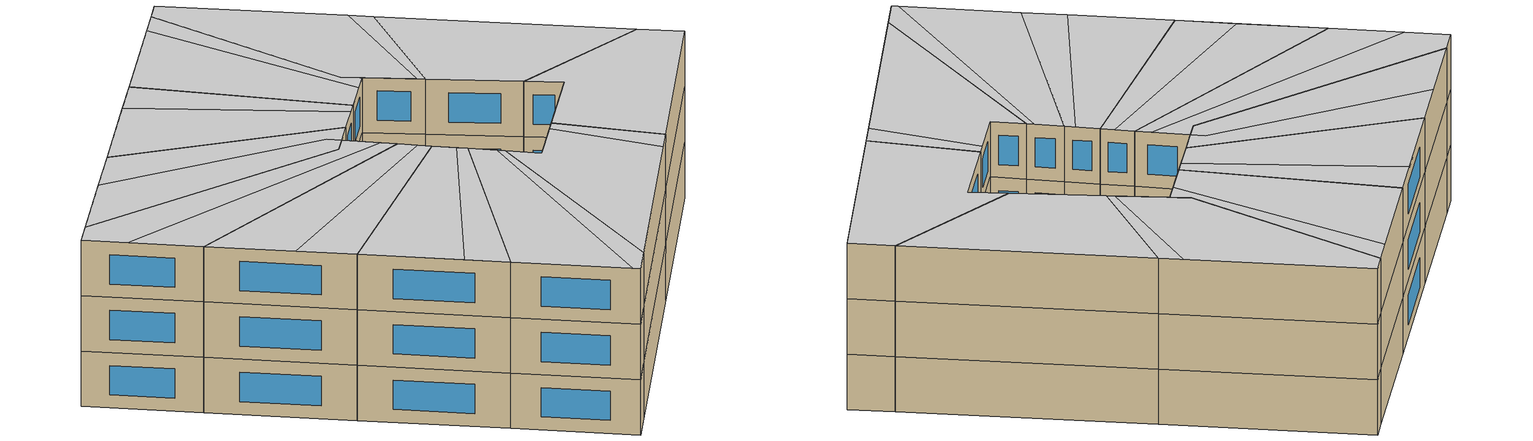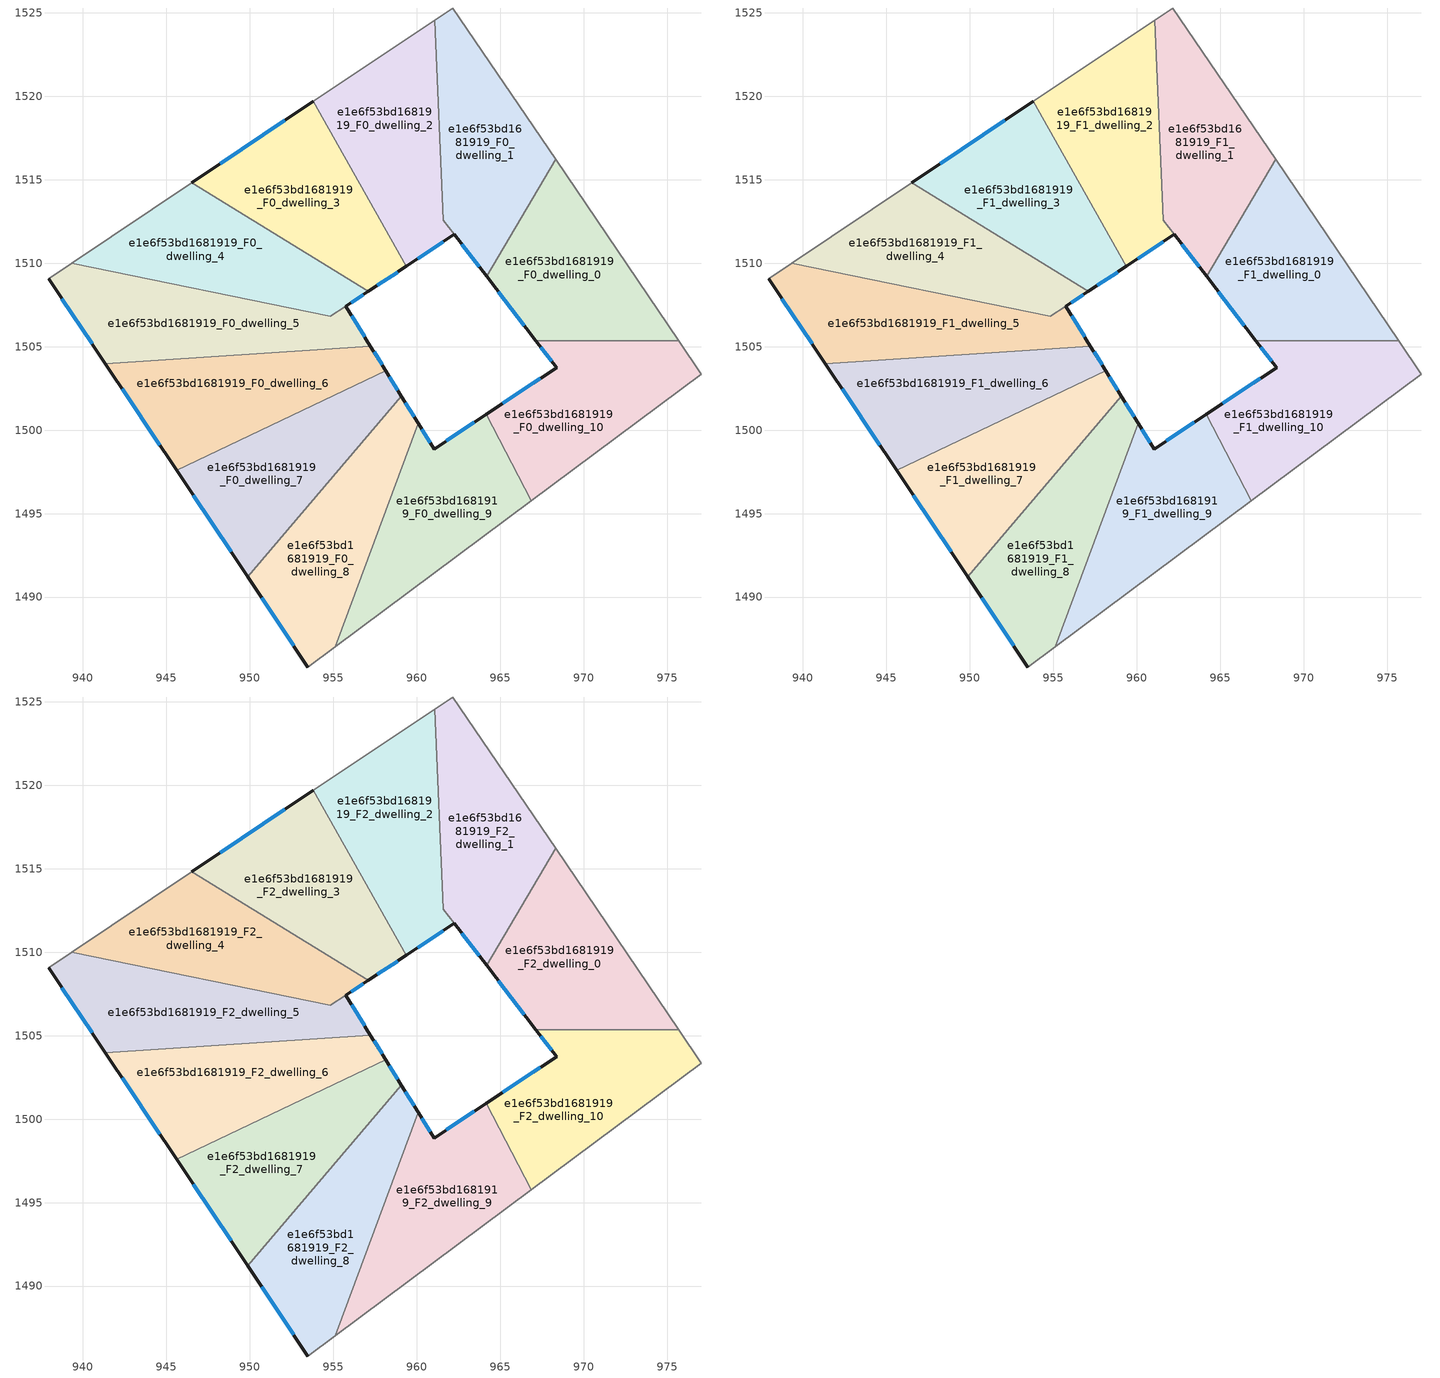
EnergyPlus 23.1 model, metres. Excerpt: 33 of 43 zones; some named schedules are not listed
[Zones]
e1e6f53bd1681919_F0_dwelling_0
 floor ground (EU_floor_Construction): 968.32,1516.23 975.7,1505.36 967.15,1505.36 964.19,1509.21 z0
 wall outside (EU_wall_Construction): 964.19,1509.21 967.15,1505.36 z0:3
 wall to e1e6f53bd1681919_F0_dwelling_1 (EU_wall_Construction): 968.32,1516.23 964.19,1509.21 z0:3
 wall adiabatic (EU_wall_Construction): 975.7,1505.36 968.32,1516.23 z0:3
 wall to e1e6f53bd1681919_F0_dwelling_10 (EU_wall_Construction): 967.15,1505.36 975.7,1505.36 z0:3
 window (EU_Window_Construction): 964.88,1508.31 966.45,1506.26 z0.7:2.3
e1e6f53bd1681919_F0_dwelling_1
 floor ground (EU_floor_Construction): 962.17,1525.29 968.32,1516.23 964.19,1509.21 961.6,1512.58 961.08,1524.56 z0
 wall outside (EU_wall_Construction): 962.26,1511.73 964.19,1509.21 z0:3
 wall to e1e6f53bd1681919_F0_dwelling_2 (EU_wall_Construction): 961.08,1524.56 961.6,1512.58 962.26,1511.73 z0:3
 wall adiabatic (EU_wall_Construction): 968.32,1516.23 962.17,1525.29 961.08,1524.57 z0:3
 window (EU_Window_Construction): 962.71,1511.14 963.73,1509.8 z0.7:2.3
e1e6f53bd1681919_F0_dwelling_10
 floor ground (EU_floor_Construction): 975.7,1505.36 977.06,1503.36 966.85,1495.76 964.18,1500.96 968.38,1503.75 967.15,1505.36 z0
 wall outside (EU_wall_Construction): 967.15,1505.36 968.38,1503.75 964.18,1500.96 z0:3
 wall adiabatic (EU_wall_Construction): 966.85,1495.76 977.06,1503.36 975.7,1505.36 z0:3
 wall to e1e6f53bd1681919_F0_dwelling_9 (EU_wall_Construction): 964.18,1500.96 966.85,1495.76 z0:3
 window (EU_Window_Construction): 967.39,1503.1 965.17,1501.61 / 967.44,1504.98 968.09,1504.13 z0.7:2.3
e1e6f53bd1681919_F0_dwelling_2
 floor ground (EU_floor_Construction): 961.08,1524.56 961.6,1512.58 962.26,1511.72 959.39,1509.83 953.81,1519.7 z0
 wall outside (EU_wall_Construction): 959.39,1509.83 962.26,1511.72 z0:3
 wall adiabatic (EU_wall_Construction): 961.08,1524.56 953.81,1519.7 z0:3
 wall to e1e6f53bd1681919_F0_dwelling_3 (EU_wall_Construction): 953.81,1519.7 959.39,1509.83 z0:3
 window (EU_Window_Construction): 960.06,1510.27 961.58,1511.28 z0.7:2.3
e1e6f53bd1681919_F0_dwelling_3
 floor ground (EU_floor_Construction): 953.81,1519.7 959.39,1509.83 957.11,1508.32 946.53,1514.83 z0
 wall outside (EU_wall_Construction): 957.11,1508.32 959.39,1509.83 / 953.81,1519.7 946.53,1514.83 z0:3
 wall to e1e6f53bd1681919_F0_dwelling_4 (EU_wall_Construction): 946.53,1514.83 957.11,1508.32 z0:3
 window (EU_Window_Construction): 957.64,1508.67 958.85,1509.47 / 952.1,1518.55 948.24,1515.97 z0.7:2.3
e1e6f53bd1681919_F0_dwelling_4
 floor ground (EU_floor_Construction): 957.11,1508.32 954.83,1506.82 939.32,1510.01 946.53,1514.83 z0
 wall outside (EU_wall_Construction): 955.76,1507.43 957.11,1508.32 z0:3
 wall adiabatic (EU_wall_Construction): 946.53,1514.83 939.32,1510.01 z0:3
 wall to e1e6f53bd1681919_F0_dwelling_5 (EU_wall_Construction): 939.32,1510.01 954.83,1506.82 955.76,1507.43 z0:3
 window (EU_Window_Construction): 956.07,1507.64 956.79,1508.11 z0.7:2.3
e1e6f53bd1681919_F0_dwelling_5
 floor ground (EU_floor_Construction): 955.76,1507.43 957.23,1505.04 941.36,1503.98 937.95,1509.08 939.32,1510.01 954.83,1506.82 z0
 wall outside (EU_wall_Construction): 937.95,1509.08 941.36,1503.98 / 957.23,1505.04 955.76,1507.43 z0:3
 wall to e1e6f53bd1681919_F0_dwelling_6 (EU_wall_Construction): 941.36,1503.98 957.23,1505.04 z0:3
 wall adiabatic (EU_wall_Construction): 939.32,1510.01 937.95,1509.08 z0:3
 window (EU_Window_Construction): 938.75,1507.89 940.56,1505.18 / 956.89,1505.6 956.1,1506.87 z0.7:2.3
e1e6f53bd1681919_F0_dwelling_6
 floor ground (EU_floor_Construction): 957.23,1505.04 958.15,1503.56 945.61,1497.6 941.36,1503.98 z0
 wall outside (EU_wall_Construction): 958.15,1503.56 957.23,1505.04 / 941.36,1503.98 945.61,1497.6 z0:3
 wall to e1e6f53bd1681919_F0_dwelling_7 (EU_wall_Construction): 945.61,1497.6 958.15,1503.56 z0:3
 window (EU_Window_Construction): 957.93,1503.91 957.45,1504.7 / 942.36,1502.48 944.61,1499.1 z0.7:2.3
e1e6f53bd1681919_F0_dwelling_7
 floor ground (EU_floor_Construction): 958.15,1503.56 959.09,1502.04 949.88,1491.22 945.61,1497.6 z0
 wall outside (EU_wall_Construction): 959.09,1502.04 958.15,1503.56 / 945.61,1497.6 949.88,1491.22 z0:3
 wall to e1e6f53bd1681919_F0_dwelling_8 (EU_wall_Construction): 949.88,1491.22 959.09,1502.04 z0:3
 window (EU_Window_Construction): 958.87,1502.39 958.37,1503.2 / 946.61,1496.1 948.88,1492.72 z0.7:2.3
e1e6f53bd1681919_F0_dwelling_8
 floor ground (EU_floor_Construction): 959.09,1502.04 960.08,1500.42 955.11,1487.02 953.48,1485.81 949.88,1491.22 z0
 wall outside (EU_wall_Construction): 960.08,1500.42 959.09,1502.04 / 949.88,1491.22 953.48,1485.81 z0:3
 wall to e1e6f53bd1681919_F0_dwelling_9 (EU_wall_Construction): 955.11,1487.02 960.08,1500.42 z0:3
 wall adiabatic (EU_wall_Construction): 953.48,1485.81 955.11,1487.02 z0:3
 window (EU_Window_Construction): 959.85,1500.8 959.32,1501.66 / 950.72,1489.95 952.64,1487.08 z0.7:2.3
e1e6f53bd1681919_F0_dwelling_9
 floor ground (EU_floor_Construction): 964.18,1500.96 966.85,1495.76 955.11,1487.02 960.08,1500.42 961.04,1498.87 z0
 wall outside (EU_wall_Construction): 964.18,1500.96 961.04,1498.87 960.08,1500.42 z0:3
 wall adiabatic (EU_wall_Construction): 955.11,1487.02 966.85,1495.76 z0:3
 window (EU_Window_Construction): 960.82,1499.23 960.31,1500.06 / 963.44,1500.47 961.78,1499.36 z0.7:2.3
e1e6f53bd1681919_F1_dwelling_0
 floor to e1e6f53bd1681919_F0_dwelling_0 (EU_floor_Construction): 968.32,1516.23 975.7,1505.36 967.15,1505.36 964.19,1509.21 z3
 wall outside (EU_wall_Construction): 964.19,1509.21 967.15,1505.36 z3:6
 wall to e1e6f53bd1681919_F1_dwelling_1 (EU_wall_Construction): 968.32,1516.23 964.19,1509.21 z3:6
 wall adiabatic (EU_wall_Construction): 975.7,1505.36 968.32,1516.23 z3:6
 wall to e1e6f53bd1681919_F1_dwelling_10 (EU_wall_Construction): 967.15,1505.36 975.7,1505.36 z3:6
 window (EU_Window_Construction): 964.88,1508.31 966.45,1506.26 z3.7:5.3
e1e6f53bd1681919_F1_dwelling_1
 floor to e1e6f53bd1681919_F0_dwelling_1 (EU_floor_Construction): 962.17,1525.29 968.32,1516.23 964.19,1509.21 961.6,1512.58 961.08,1524.57 z3
 wall outside (EU_wall_Construction): 962.26,1511.73 964.19,1509.21 z3:6
 wall to e1e6f53bd1681919_F1_dwelling_2 (EU_wall_Construction): 961.08,1524.56 961.6,1512.58 962.26,1511.73 z3:6
 wall adiabatic (EU_wall_Construction): 968.32,1516.23 962.17,1525.29 961.08,1524.57 z3:6
 window (EU_Window_Construction): 962.71,1511.14 963.73,1509.8 z3.7:5.3
e1e6f53bd1681919_F1_dwelling_10
 floor to e1e6f53bd1681919_F0_dwelling_10 (EU_floor_Construction): 975.7,1505.36 977.06,1503.36 966.85,1495.76 964.18,1500.96 968.38,1503.75 967.15,1505.36 z3
 wall outside (EU_wall_Construction): 967.15,1505.36 968.38,1503.75 964.18,1500.96 z3:6
 wall adiabatic (EU_wall_Construction): 966.85,1495.76 977.06,1503.36 975.7,1505.36 z3:6
 wall to e1e6f53bd1681919_F1_dwelling_9 (EU_wall_Construction): 964.18,1500.96 966.85,1495.76 z3:6
 window (EU_Window_Construction): 967.39,1503.1 965.17,1501.61 / 967.44,1504.98 968.09,1504.13 z3.7:5.3
e1e6f53bd1681919_F1_dwelling_2
 floor to e1e6f53bd1681919_F0_dwelling_2 (EU_floor_Construction): 961.08,1524.56 961.6,1512.58 962.26,1511.72 959.39,1509.83 953.81,1519.7 z3
 wall outside (EU_wall_Construction): 959.39,1509.83 962.26,1511.72 z3:6
 wall adiabatic (EU_wall_Construction): 961.08,1524.56 953.81,1519.7 z3:6
 wall to e1e6f53bd1681919_F1_dwelling_3 (EU_wall_Construction): 953.81,1519.7 959.39,1509.83 z3:6
 window (EU_Window_Construction): 960.06,1510.27 961.58,1511.28 z3.7:5.3
e1e6f53bd1681919_F1_dwelling_3
 floor to e1e6f53bd1681919_F0_dwelling_3 (EU_floor_Construction): 953.81,1519.7 959.39,1509.83 957.11,1508.32 946.53,1514.83 z3
 wall outside (EU_wall_Construction): 957.11,1508.32 959.39,1509.83 / 953.81,1519.7 946.53,1514.83 z3:6
 wall to e1e6f53bd1681919_F1_dwelling_4 (EU_wall_Construction): 946.53,1514.83 957.11,1508.32 z3:6
 window (EU_Window_Construction): 957.64,1508.67 958.85,1509.47 / 952.1,1518.55 948.24,1515.97 z3.7:5.3
e1e6f53bd1681919_F1_dwelling_4
 floor to e1e6f53bd1681919_F0_dwelling_4 (EU_floor_Construction): 957.11,1508.32 954.83,1506.82 939.32,1510.01 946.53,1514.83 z3
 wall outside (EU_wall_Construction): 955.76,1507.43 957.11,1508.32 z3:6
 wall adiabatic (EU_wall_Construction): 946.53,1514.83 939.32,1510.01 z3:6
 wall to e1e6f53bd1681919_F1_dwelling_5 (EU_wall_Construction): 939.32,1510.01 954.83,1506.82 955.76,1507.43 z3:6
 window (EU_Window_Construction): 956.07,1507.64 956.79,1508.11 z3.7:5.3
e1e6f53bd1681919_F1_dwelling_5
 floor to e1e6f53bd1681919_F0_dwelling_5 (EU_floor_Construction): 955.76,1507.43 957.23,1505.04 941.36,1503.98 937.95,1509.08 939.32,1510.01 954.83,1506.82 z3
 wall outside (EU_wall_Construction): 937.95,1509.08 941.36,1503.98 / 957.23,1505.04 955.76,1507.43 z3:6
 wall to e1e6f53bd1681919_F1_dwelling_6 (EU_wall_Construction): 941.36,1503.98 957.23,1505.04 z3:6
 wall adiabatic (EU_wall_Construction): 939.32,1510.01 937.95,1509.08 z3:6
 window (EU_Window_Construction): 938.75,1507.89 940.56,1505.18 / 956.89,1505.6 956.1,1506.87 z3.7:5.3
e1e6f53bd1681919_F1_dwelling_6
 floor to e1e6f53bd1681919_F0_dwelling_6 (EU_floor_Construction): 957.23,1505.04 958.15,1503.56 945.61,1497.6 941.36,1503.98 z3
 wall outside (EU_wall_Construction): 958.15,1503.56 957.23,1505.04 / 941.36,1503.98 945.61,1497.6 z3:6
 wall to e1e6f53bd1681919_F1_dwelling_7 (EU_wall_Construction): 945.61,1497.6 958.15,1503.56 z3:6
 window (EU_Window_Construction): 957.93,1503.91 957.45,1504.7 / 942.36,1502.48 944.61,1499.1 z3.7:5.3
e1e6f53bd1681919_F1_dwelling_7
 floor to e1e6f53bd1681919_F0_dwelling_7 (EU_floor_Construction): 958.15,1503.56 959.09,1502.04 949.88,1491.22 945.61,1497.6 z3
 wall outside (EU_wall_Construction): 959.09,1502.04 958.15,1503.56 / 945.61,1497.6 949.88,1491.22 z3:6
 wall to e1e6f53bd1681919_F1_dwelling_8 (EU_wall_Construction): 949.88,1491.22 959.09,1502.04 z3:6
 window (EU_Window_Construction): 958.87,1502.39 958.37,1503.2 / 946.61,1496.1 948.88,1492.72 z3.7:5.3
e1e6f53bd1681919_F1_dwelling_8
 floor to e1e6f53bd1681919_F0_dwelling_8 (EU_floor_Construction): 959.09,1502.04 960.08,1500.42 955.11,1487.02 953.48,1485.81 949.88,1491.22 z3
 wall outside (EU_wall_Construction): 960.08,1500.42 959.09,1502.04 / 949.88,1491.22 953.48,1485.81 z3:6
 wall to e1e6f53bd1681919_F1_dwelling_9 (EU_wall_Construction): 955.11,1487.02 960.08,1500.42 z3:6
 wall adiabatic (EU_wall_Construction): 953.48,1485.81 955.11,1487.02 z3:6
 window (EU_Window_Construction): 959.85,1500.8 959.32,1501.66 / 950.72,1489.95 952.64,1487.08 z3.7:5.3
e1e6f53bd1681919_F1_dwelling_9
 floor to e1e6f53bd1681919_F0_dwelling_9 (EU_floor_Construction): 964.18,1500.96 966.85,1495.76 955.11,1487.02 960.08,1500.42 961.04,1498.87 z3
 wall outside (EU_wall_Construction): 964.18,1500.96 961.04,1498.87 960.08,1500.42 z3:6
 wall adiabatic (EU_wall_Construction): 955.11,1487.02 966.85,1495.76 z3:6
 window (EU_Window_Construction): 960.82,1499.23 960.31,1500.06 / 963.44,1500.47 961.78,1499.36 z3.7:5.3
e1e6f53bd1681919_F2_dwelling_0
 floor to e1e6f53bd1681919_F1_dwelling_0 (EU_floor_Construction): 968.32,1516.23 975.7,1505.36 967.15,1505.36 964.19,1509.21 z6
 wall outside (EU_wall_Construction): 964.19,1509.21 967.15,1505.36 z6:9
 wall to e1e6f53bd1681919_F2_dwelling_1 (EU_wall_Construction): 968.32,1516.23 964.19,1509.21 z6:9
 wall adiabatic (EU_wall_Construction): 975.7,1505.36 968.32,1516.23 z6:9
 wall to e1e6f53bd1681919_F2_dwelling_10 (EU_wall_Construction): 967.15,1505.36 975.7,1505.36 z6:9
 window (EU_Window_Construction): 964.88,1508.31 966.45,1506.26 z6.7:8.3
 ceiling to e1e6f53bd1681919_F3_dwelling_0 (EU_floor_Construction): 975.7,1505.36 968.32,1516.23 964.19,1509.21 967.15,1505.36 z9
e1e6f53bd1681919_F2_dwelling_1
 floor to e1e6f53bd1681919_F1_dwelling_1 (EU_floor_Construction): 962.17,1525.29 968.32,1516.23 964.19,1509.21 961.6,1512.58 961.08,1524.57 z6
 wall outside (EU_wall_Construction): 962.26,1511.73 964.19,1509.21 z6:9
 wall to e1e6f53bd1681919_F2_dwelling_2 (EU_wall_Construction): 961.08,1524.56 961.6,1512.58 962.26,1511.73 z6:9
 wall adiabatic (EU_wall_Construction): 968.32,1516.23 962.17,1525.29 961.08,1524.57 z6:9
 window (EU_Window_Construction): 962.71,1511.14 963.73,1509.8 z6.7:8.3
 ceiling to e1e6f53bd1681919_F3_dwelling_1 (EU_floor_Construction): 963.92,1509.57 967.59,1517.31 962.17,1525.29 961.08,1524.56 961.6,1512.58 z9
 ceiling to e1e6f53bd1681919_F3_dwelling_0 (EU_floor_Construction): 964.19,1509.21 968.32,1516.23 967.59,1517.31 963.92,1509.57 z9
e1e6f53bd1681919_F2_dwelling_10
 floor to e1e6f53bd1681919_F1_dwelling_10 (EU_floor_Construction): 975.7,1505.36 977.06,1503.36 966.85,1495.76 964.18,1500.96 968.38,1503.75 967.15,1505.36 z6
 wall outside (EU_wall_Construction): 967.15,1505.36 968.38,1503.75 964.18,1500.96 z6:9
 wall adiabatic (EU_wall_Construction): 966.85,1495.76 977.06,1503.36 975.7,1505.36 z6:9
 wall to e1e6f53bd1681919_F2_dwelling_9 (EU_wall_Construction): 964.18,1500.96 966.85,1495.76 z6:9
 window (EU_Window_Construction): 967.39,1503.1 965.17,1501.61 / 967.44,1504.98 968.09,1504.13 z6.7:8.3
 ceiling to e1e6f53bd1681919_F3_dwelling_9 (EU_floor_Construction): 977.06,1503.36 975.7,1505.36 967.15,1505.36 968.38,1503.75 964.18,1500.96 966.85,1495.76 z9
e1e6f53bd1681919_F2_dwelling_2
 floor to e1e6f53bd1681919_F1_dwelling_2 (EU_floor_Construction): 961.08,1524.56 961.6,1512.58 962.26,1511.72 959.39,1509.83 953.81,1519.7 z6
 wall outside (EU_wall_Construction): 959.39,1509.83 962.26,1511.72 z6:9
 wall adiabatic (EU_wall_Construction): 961.08,1524.56 953.81,1519.7 z6:9
 wall to e1e6f53bd1681919_F2_dwelling_3 (EU_wall_Construction): 953.81,1519.7 959.39,1509.83 z6:9
 window (EU_Window_Construction): 960.06,1510.27 961.58,1511.28 z6.7:8.3
 ceiling to e1e6f53bd1681919_F3_dwelling_2 (EU_floor_Construction): 961.2,1511.03 959.62,1523.59 953.81,1519.7 959.39,1509.83 z9
 ceiling to e1e6f53bd1681919_F3_dwelling_1 (EU_floor_Construction): 962.26,1511.72 961.6,1512.58 961.08,1524.56 959.62,1523.59 961.2,1511.03 z9
e1e6f53bd1681919_F2_dwelling_3
 floor to e1e6f53bd1681919_F1_dwelling_3 (EU_floor_Construction): 953.81,1519.7 959.39,1509.83 957.11,1508.32 946.53,1514.83 z6
 wall outside (EU_wall_Construction): 957.11,1508.32 959.39,1509.83 / 953.81,1519.7 946.53,1514.83 z6:9
 wall to e1e6f53bd1681919_F2_dwelling_4 (EU_wall_Construction): 946.53,1514.83 957.11,1508.32 z6:9
 window (EU_Window_Construction): 957.64,1508.67 958.85,1509.47 / 952.1,1518.55 948.24,1515.97 z6.7:8.3
 ceiling to e1e6f53bd1681919_F3_dwelling_3 (EU_floor_Construction): 958.7,1509.38 951.63,1518.24 946.53,1514.83 957.11,1508.32 z9
 ceiling to e1e6f53bd1681919_F3_dwelling_2 (EU_floor_Construction): 959.39,1509.83 953.81,1519.7 951.63,1518.24 958.7,1509.38 z9
e1e6f53bd1681919_F2_dwelling_4
 floor to e1e6f53bd1681919_F1_dwelling_4 (EU_floor_Construction): 957.11,1508.32 954.83,1506.82 939.32,1510.01 946.53,1514.83 z6
 wall outside (EU_wall_Construction): 955.76,1507.43 957.11,1508.32 z6:9
 wall adiabatic (EU_wall_Construction): 946.53,1514.83 939.32,1510.01 z6:9
 wall to e1e6f53bd1681919_F2_dwelling_5 (EU_wall_Construction): 939.32,1510.01 954.83,1506.82 955.76,1507.43 z6:9
 window (EU_Window_Construction): 956.07,1507.64 956.79,1508.11 z6.7:8.3
 ceiling to e1e6f53bd1681919_F3_dwelling_4 (EU_floor_Construction): 955.76,1507.43 955.37,1508.05 943.62,1512.88 939.32,1510.01 954.83,1506.82 z9
 ceiling to e1e6f53bd1681919_F3_dwelling_3 (EU_floor_Construction): 957.11,1508.32 946.53,1514.83 943.62,1512.88 955.37,1508.05 955.76,1507.43 z9
e1e6f53bd1681919_F2_dwelling_5
 floor to e1e6f53bd1681919_F1_dwelling_5 (EU_floor_Construction): 955.76,1507.43 957.23,1505.04 941.36,1503.98 937.95,1509.08 939.32,1510.01 954.83,1506.82 z6
 wall outside (EU_wall_Construction): 937.95,1509.08 941.36,1503.98 / 957.23,1505.04 955.76,1507.43 z6:9
 wall to e1e6f53bd1681919_F2_dwelling_6 (EU_wall_Construction): 941.36,1503.98 957.23,1505.04 z6:9
 wall adiabatic (EU_wall_Construction): 939.32,1510.01 937.95,1509.08 z6:9
 window (EU_Window_Construction): 938.75,1507.89 940.56,1505.18 / 956.89,1505.6 956.1,1506.87 z6.7:8.3
 ceiling to e1e6f53bd1681919_F3_dwelling_4 (EU_floor_Construction): 956.78,1505.77 955.76,1507.43 954.83,1506.82 939.32,1510.01 937.95,1509.08 939.23,1507.16 z9
 ceiling to e1e6f53bd1681919_F3_dwelling_5 (EU_floor_Construction): 957.23,1505.04 956.78,1505.77 939.23,1507.16 941.36,1503.98 z9
e1e6f53bd1681919_F2_dwelling_6
 floor to e1e6f53bd1681919_F1_dwelling_6 (EU_floor_Construction): 957.23,1505.04 958.15,1503.56 945.61,1497.6 941.36,1503.98 z6
 wall outside (EU_wall_Construction): 958.15,1503.56 957.23,1505.04 / 941.36,1503.98 945.61,1497.6 z6:9
 wall to e1e6f53bd1681919_F2_dwelling_7 (EU_wall_Construction): 945.61,1497.6 958.15,1503.56 z6:9
 window (EU_Window_Construction): 957.93,1503.91 957.45,1504.7 / 942.36,1502.48 944.61,1499.1 z6.7:8.3
 ceiling to e1e6f53bd1681919_F3_dwelling_6 (EU_floor_Construction): 958.14,1503.56 957.78,1504.16 943.91,1500.16 945.61,1497.6 z9
 ceiling to e1e6f53bd1681919_F3_dwelling_5 (EU_floor_Construction): 957.78,1504.16 957.23,1505.04 941.36,1503.98 943.91,1500.16 z9
e1e6f53bd1681919_F2_dwelling_7
 floor to e1e6f53bd1681919_F1_dwelling_7 (EU_floor_Construction): 958.15,1503.56 959.09,1502.04 949.88,1491.22 945.61,1497.6 z6
 wall outside (EU_wall_Construction): 959.09,1502.04 958.15,1503.56 / 945.61,1497.6 949.88,1491.22 z6:9
 wall to e1e6f53bd1681919_F2_dwelling_8 (EU_wall_Construction): 949.88,1491.22 959.09,1502.04 z6:9
 window (EU_Window_Construction): 958.87,1502.39 958.37,1503.2 / 946.61,1496.1 948.88,1492.72 z6.7:8.3
 ceiling to e1e6f53bd1681919_F3_dwelling_7 (EU_floor_Construction): 949.88,1491.22 959.09,1502.04 958.8,1502.5 948.6,1493.13 z9
 ceiling to e1e6f53bd1681919_F3_dwelling_6 (EU_floor_Construction): 958.8,1502.5 958.14,1503.56 945.61,1497.6 948.6,1493.13 z9
e1e6f53bd1681919_F2_dwelling_8
 floor to e1e6f53bd1681919_F1_dwelling_8 (EU_floor_Construction): 959.09,1502.04 960.08,1500.42 955.11,1487.02 953.48,1485.81 949.88,1491.22 z6
 wall outside (EU_wall_Construction): 960.08,1500.42 959.09,1502.04 / 949.88,1491.22 953.48,1485.81 z6:9
 wall to e1e6f53bd1681919_F2_dwelling_9 (EU_wall_Construction): 955.11,1487.02 960.08,1500.42 z6:9
 wall adiabatic (EU_wall_Construction): 953.48,1485.81 955.11,1487.02 z6:9
 window (EU_Window_Construction): 959.85,1500.8 959.32,1501.66 / 950.72,1489.95 952.64,1487.08 z6.7:8.3
 ceiling to e1e6f53bd1681919_F3_dwelling_8 (EU_floor_Construction): 955.11,1487.02 960.08,1500.42 959.87,1500.78 953.29,1486.1 953.48,1485.81 z9
 ceiling to e1e6f53bd1681919_F3_dwelling_7 (EU_floor_Construction): 953.29,1486.1 959.87,1500.78 959.09,1502.04 949.88,1491.22 z9
e1e6f53bd1681919_F2_dwelling_9
 floor to e1e6f53bd1681919_F1_dwelling_9 (EU_floor_Construction): 964.18,1500.96 966.85,1495.76 955.11,1487.02 960.08,1500.42 961.04,1498.87 z6
 wall outside (EU_wall_Construction): 964.18,1500.96 961.04,1498.87 960.08,1500.42 z6:9
 wall adiabatic (EU_wall_Construction): 955.11,1487.02 966.85,1495.76 z6:9
 window (EU_Window_Construction): 960.82,1499.23 960.31,1500.06 / 963.44,1500.47 961.78,1499.36 z6.7:8.3
 ceiling to e1e6f53bd1681919_F3_dwelling_8 (EU_floor_Construction): 965.62,1494.84 963.6,1500.57 961.04,1498.87 960.08,1500.42 955.11,1487.02 z9
 ceiling to e1e6f53bd1681919_F3_dwelling_9 (EU_floor_Construction): 966.85,1495.76 964.18,1500.96 963.6,1500.57 965.62,1494.84 z9
[Building]
EU S2 Campaign: North Axis=0; Terrain=City; Solar Distribution=FullExterior
[Site:Location]
Budapest.Ferenc.Liszt.Intl.AP: Latitude=47.437; Longitude=19.256; Time Zone=1; Elevation=185
[SizingPeriod:WeatherFileDays]
AnnualSizingPeriod: Begin Month=1; Begin Day of Month=1; End Month=12; End Day of Month=31; Day of Week for Start Day=Monday; Use Weather File Daylight Saving Period=No; Use Weather File Rain and Snow Indicators=No
[MATERIAL]
EU_InternalMass_Material: Roughness=MediumRough; Thickness=0.1; Conductivity=1; Density=1800; Specific Heat=900; Thermal Absorptance=0.9; Solar Absorptance=0.7; Visible Absorptance=0.7
[MATERIAL:NOMASS] Roughness=MediumRough; Thermal Absorptance=0.9; Solar Absorptance=0.7; Visible Absorptance=0.7
Name | Thermal Resistance
EU_wall_NoMass | 0.832559
EU_floor_NoMass | 0.872794
[WINDOWMATERIAL:SIMPLEGLAZINGSYSTEM]
EU_Window_SimpleGlazing: UFactor=2.79869; Solar Heat Gain Coefficient=0.75; Visible Transmittance=0.75
[CONSTRUCTION]
EU_wall_Construction: EU_wall_NoMass
EU_floor_Construction: EU_floor_NoMass
EU_Window_Construction: EU_Window_SimpleGlazing
EU_InternalMass_Construction: EU_InternalMass_Material
[ZONE] Type=1; Multiplier=1; Ceiling Height=autocalculate; Floor Area=autocalculate; Part of Total Floor Area=Yes
Name | Volume
e1e6f53bd1681919_F0_dwelling_0; e1e6f53bd1681919_F1_dwelling_0; e1e6f53bd1681919_F2_dwelling_0 | 194.608
e1e6f53bd1681919_F0_dwelling_1 | 193.429
e1e6f53bd1681919_F1_dwelling_1; e1e6f53bd1681919_F2_dwelling_1 | 193.355
e1e6f53bd1681919_F0_dwelling_10; e1e6f53bd1681919_F1_dwelling_10; e1e6f53bd1681919_F2_dwelling_10 | 194.629
e1e6f53bd1681919_F0_dwelling_2; e1e6f53bd1681919_F1_dwelling_2; e1e6f53bd1681919_F2_dwelling_2 | 195.792
e1e6f53bd1681919_F0_dwelling_3; e1e6f53bd1681919_F1_dwelling_3; e1e6f53bd1681919_F2_dwelling_3 | 194.62
e1e6f53bd1681919_F0_dwelling_4; e1e6f53bd1681919_F1_dwelling_4; e1e6f53bd1681919_F2_dwelling_4 | 192.798
e1e6f53bd1681919_F0_dwelling_5; e1e6f53bd1681919_F1_dwelling_5; e1e6f53bd1681919_F2_dwelling_5 | 196.421
e1e6f53bd1681919_F0_dwelling_6; e1e6f53bd1681919_F1_dwelling_6; e1e6f53bd1681919_F2_dwelling_6 | 194.598
e1e6f53bd1681919_F0_dwelling_7; e1e6f53bd1681919_F1_dwelling_7; e1e6f53bd1681919_F2_dwelling_7 | 194.619
e1e6f53bd1681919_F0_dwelling_8; e1e6f53bd1681919_F1_dwelling_8; e1e6f53bd1681919_F2_dwelling_8 | 194.605
e1e6f53bd1681919_F0_dwelling_9; e1e6f53bd1681919_F1_dwelling_9; e1e6f53bd1681919_F2_dwelling_9 | 194.594
[INTERNALMASS] Construction=EU_InternalMass_Construction
Name | Zone or ZoneList | Surface Area
e1e6f53bd1681919_F0_dwelling_0_EU_InternalMass | e1e6f53bd1681919_F0_dwelling_0 | 64.8694
e1e6f53bd1681919_F0_dwelling_1_EU_InternalMass | e1e6f53bd1681919_F0_dwelling_1 | 64.4785
e1e6f53bd1681919_F0_dwelling_2_EU_InternalMass | e1e6f53bd1681919_F0_dwelling_2 | 65.2622
e1e6f53bd1681919_F0_dwelling_3_EU_InternalMass | e1e6f53bd1681919_F0_dwelling_3 | 64.8733
e1e6f53bd1681919_F0_dwelling_4_EU_InternalMass | e1e6f53bd1681919_F0_dwelling_4 | 64.2657
e1e6f53bd1681919_F0_dwelling_5_EU_InternalMass | e1e6f53bd1681919_F0_dwelling_5 | 65.4736
e1e6f53bd1681919_F0_dwelling_6_EU_InternalMass | e1e6f53bd1681919_F0_dwelling_6 | 64.8658
e1e6f53bd1681919_F0_dwelling_7_EU_InternalMass | e1e6f53bd1681919_F0_dwelling_7 | 64.8728
e1e6f53bd1681919_F0_dwelling_8_EU_InternalMass | e1e6f53bd1681919_F0_dwelling_8 | 64.8684
e1e6f53bd1681919_F0_dwelling_9_EU_InternalMass | e1e6f53bd1681919_F0_dwelling_9 | 64.8649
e1e6f53bd1681919_F0_dwelling_10_EU_InternalMass | e1e6f53bd1681919_F0_dwelling_10 | 64.8763
e1e6f53bd1681919_F1_dwelling_0_EU_InternalMass | e1e6f53bd1681919_F1_dwelling_0 | 64.8694
e1e6f53bd1681919_F1_dwelling_1_EU_InternalMass | e1e6f53bd1681919_F1_dwelling_1 | 64.4785
e1e6f53bd1681919_F1_dwelling_2_EU_InternalMass | e1e6f53bd1681919_F1_dwelling_2 | 65.2622
e1e6f53bd1681919_F1_dwelling_3_EU_InternalMass | e1e6f53bd1681919_F1_dwelling_3 | 64.8733
e1e6f53bd1681919_F1_dwelling_4_EU_InternalMass | e1e6f53bd1681919_F1_dwelling_4 | 64.2657
e1e6f53bd1681919_F1_dwelling_5_EU_InternalMass | e1e6f53bd1681919_F1_dwelling_5 | 65.4736
e1e6f53bd1681919_F1_dwelling_6_EU_InternalMass | e1e6f53bd1681919_F1_dwelling_6 | 64.8658
e1e6f53bd1681919_F1_dwelling_7_EU_InternalMass | e1e6f53bd1681919_F1_dwelling_7 | 64.8728
e1e6f53bd1681919_F1_dwelling_8_EU_InternalMass | e1e6f53bd1681919_F1_dwelling_8 | 64.8684
e1e6f53bd1681919_F1_dwelling_9_EU_InternalMass | e1e6f53bd1681919_F1_dwelling_9 | 64.8649
e1e6f53bd1681919_F1_dwelling_10_EU_InternalMass | e1e6f53bd1681919_F1_dwelling_10 | 64.8763
e1e6f53bd1681919_F2_dwelling_0_EU_InternalMass | e1e6f53bd1681919_F2_dwelling_0 | 64.8694
e1e6f53bd1681919_F2_dwelling_1_EU_InternalMass | e1e6f53bd1681919_F2_dwelling_1 | 64.4785
e1e6f53bd1681919_F2_dwelling_2_EU_InternalMass | e1e6f53bd1681919_F2_dwelling_2 | 65.2622
e1e6f53bd1681919_F2_dwelling_3_EU_InternalMass | e1e6f53bd1681919_F2_dwelling_3 | 64.8733
e1e6f53bd1681919_F2_dwelling_4_EU_InternalMass | e1e6f53bd1681919_F2_dwelling_4 | 64.2657
e1e6f53bd1681919_F2_dwelling_5_EU_InternalMass | e1e6f53bd1681919_F2_dwelling_5 | 65.4736
e1e6f53bd1681919_F2_dwelling_6_EU_InternalMass | e1e6f53bd1681919_F2_dwelling_6 | 64.8658
e1e6f53bd1681919_F2_dwelling_7_EU_InternalMass | e1e6f53bd1681919_F2_dwelling_7 | 64.8728
e1e6f53bd1681919_F2_dwelling_8_EU_InternalMass | e1e6f53bd1681919_F2_dwelling_8 | 64.8684
e1e6f53bd1681919_F2_dwelling_9_EU_InternalMass | e1e6f53bd1681919_F2_dwelling_9 | 64.8649
e1e6f53bd1681919_F2_dwelling_10_EU_InternalMass | e1e6f53bd1681919_F2_dwelling_10 | 64.8763
[OTHEREQUIPMENT] Fuel Type=Electricity; Design Level Calculation Method=Watts/Area; Power per Zone Floor Area=1; Fraction Latent=0; Fraction Radiant=0; Fraction Lost=0; Carbon Dioxide Generation Rate=0; EndUse Subcategory=EU_Step8_InternalGains
Name | Zone or ZoneList or Space or SpaceList | Schedule
EU_Step8_InternalGain_e1e6f53bd1681919_F0_dwelling_0_f000 | e1e6f53bd1681919_F0_dwelling_0 | EU_Step8_GainSchedule_e1e6f53bd1681919_F0_dwelling_0_f000
EU_Step8_InternalGain_e1e6f53bd1681919_F0_dwelling_1_f000 | e1e6f53bd1681919_F0_dwelling_1 | EU_Step8_GainSchedule_e1e6f53bd1681919_F0_dwelling_1_f000
EU_Step8_InternalGain_e1e6f53bd1681919_F0_dwelling_2_f000 | e1e6f53bd1681919_F0_dwelling_2 | EU_Step8_GainSchedule_e1e6f53bd1681919_F0_dwelling_2_f000
EU_Step8_InternalGain_e1e6f53bd1681919_F0_dwelling_3_f000 | e1e6f53bd1681919_F0_dwelling_3 | EU_Step8_GainSchedule_e1e6f53bd1681919_F0_dwelling_3_f000
EU_Step8_InternalGain_e1e6f53bd1681919_F0_dwelling_4_f000 | e1e6f53bd1681919_F0_dwelling_4 | EU_Step8_GainSchedule_e1e6f53bd1681919_F0_dwelling_4_f000
EU_Step8_InternalGain_e1e6f53bd1681919_F0_dwelling_5_f000 | e1e6f53bd1681919_F0_dwelling_5 | EU_Step8_GainSchedule_e1e6f53bd1681919_F0_dwelling_5_f000
EU_Step8_InternalGain_e1e6f53bd1681919_F0_dwelling_6_f000 | e1e6f53bd1681919_F0_dwelling_6 | EU_Step8_GainSchedule_e1e6f53bd1681919_F0_dwelling_6_f000
EU_Step8_InternalGain_e1e6f53bd1681919_F0_dwelling_7_f000 | e1e6f53bd1681919_F0_dwelling_7 | EU_Step8_GainSchedule_e1e6f53bd1681919_F0_dwelling_7_f000
EU_Step8_InternalGain_e1e6f53bd1681919_F0_dwelling_8_f000 | e1e6f53bd1681919_F0_dwelling_8 | EU_Step8_GainSchedule_e1e6f53bd1681919_F0_dwelling_8_f000
EU_Step8_InternalGain_e1e6f53bd1681919_F0_dwelling_9_f000 | e1e6f53bd1681919_F0_dwelling_9 | EU_Step8_GainSchedule_e1e6f53bd1681919_F0_dwelling_9_f000
EU_Step8_InternalGain_e1e6f53bd1681919_F0_dwelling_10_f000 | e1e6f53bd1681919_F0_dwelling_10 | EU_Step8_GainSchedule_e1e6f53bd1681919_F0_dwelling_10_f000
EU_Step8_InternalGain_e1e6f53bd1681919_F1_dwelling_0_f000 | e1e6f53bd1681919_F1_dwelling_0 | EU_Step8_GainSchedule_e1e6f53bd1681919_F1_dwelling_0_f000
EU_Step8_InternalGain_e1e6f53bd1681919_F1_dwelling_1_f000 | e1e6f53bd1681919_F1_dwelling_1 | EU_Step8_GainSchedule_e1e6f53bd1681919_F1_dwelling_1_f000
EU_Step8_InternalGain_e1e6f53bd1681919_F1_dwelling_2_f000 | e1e6f53bd1681919_F1_dwelling_2 | EU_Step8_GainSchedule_e1e6f53bd1681919_F1_dwelling_2_f000
EU_Step8_InternalGain_e1e6f53bd1681919_F1_dwelling_3_f000 | e1e6f53bd1681919_F1_dwelling_3 | EU_Step8_GainSchedule_e1e6f53bd1681919_F1_dwelling_3_f000
EU_Step8_InternalGain_e1e6f53bd1681919_F1_dwelling_4_f000 | e1e6f53bd1681919_F1_dwelling_4 | EU_Step8_GainSchedule_e1e6f53bd1681919_F1_dwelling_4_f000
EU_Step8_InternalGain_e1e6f53bd1681919_F1_dwelling_5_f000 | e1e6f53bd1681919_F1_dwelling_5 | EU_Step8_GainSchedule_e1e6f53bd1681919_F1_dwelling_5_f000
EU_Step8_InternalGain_e1e6f53bd1681919_F1_dwelling_6_f000 | e1e6f53bd1681919_F1_dwelling_6 | EU_Step8_GainSchedule_e1e6f53bd1681919_F1_dwelling_6_f000
EU_Step8_InternalGain_e1e6f53bd1681919_F1_dwelling_7_f000 | e1e6f53bd1681919_F1_dwelling_7 | EU_Step8_GainSchedule_e1e6f53bd1681919_F1_dwelling_7_f000
EU_Step8_InternalGain_e1e6f53bd1681919_F1_dwelling_8_f000 | e1e6f53bd1681919_F1_dwelling_8 | EU_Step8_GainSchedule_e1e6f53bd1681919_F1_dwelling_8_f000
EU_Step8_InternalGain_e1e6f53bd1681919_F1_dwelling_9_f000 | e1e6f53bd1681919_F1_dwelling_9 | EU_Step8_GainSchedule_e1e6f53bd1681919_F1_dwelling_9_f000
EU_Step8_InternalGain_e1e6f53bd1681919_F1_dwelling_10_f000 | e1e6f53bd1681919_F1_dwelling_10 | EU_Step8_GainSchedule_e1e6f53bd1681919_F1_dwelling_10_f000
EU_Step8_InternalGain_e1e6f53bd1681919_F2_dwelling_0_f000 | e1e6f53bd1681919_F2_dwelling_0 | EU_Step8_GainSchedule_e1e6f53bd1681919_F2_dwelling_0_f000
EU_Step8_InternalGain_e1e6f53bd1681919_F2_dwelling_1_f000 | e1e6f53bd1681919_F2_dwelling_1 | EU_Step8_GainSchedule_e1e6f53bd1681919_F2_dwelling_1_f000
EU_Step8_InternalGain_e1e6f53bd1681919_F2_dwelling_2_f000 | e1e6f53bd1681919_F2_dwelling_2 | EU_Step8_GainSchedule_e1e6f53bd1681919_F2_dwelling_2_f000
EU_Step8_InternalGain_e1e6f53bd1681919_F2_dwelling_3_f000 | e1e6f53bd1681919_F2_dwelling_3 | EU_Step8_GainSchedule_e1e6f53bd1681919_F2_dwelling_3_f000
EU_Step8_InternalGain_e1e6f53bd1681919_F2_dwelling_4_f000 | e1e6f53bd1681919_F2_dwelling_4 | EU_Step8_GainSchedule_e1e6f53bd1681919_F2_dwelling_4_f000
EU_Step8_InternalGain_e1e6f53bd1681919_F2_dwelling_5_f000 | e1e6f53bd1681919_F2_dwelling_5 | EU_Step8_GainSchedule_e1e6f53bd1681919_F2_dwelling_5_f000
EU_Step8_InternalGain_e1e6f53bd1681919_F2_dwelling_6_f000 | e1e6f53bd1681919_F2_dwelling_6 | EU_Step8_GainSchedule_e1e6f53bd1681919_F2_dwelling_6_f000
EU_Step8_InternalGain_e1e6f53bd1681919_F2_dwelling_7_f000 | e1e6f53bd1681919_F2_dwelling_7 | EU_Step8_GainSchedule_e1e6f53bd1681919_F2_dwelling_7_f000
EU_Step8_InternalGain_e1e6f53bd1681919_F2_dwelling_8_f000 | e1e6f53bd1681919_F2_dwelling_8 | EU_Step8_GainSchedule_e1e6f53bd1681919_F2_dwelling_8_f000
EU_Step8_InternalGain_e1e6f53bd1681919_F2_dwelling_9_f000 | e1e6f53bd1681919_F2_dwelling_9 | EU_Step8_GainSchedule_e1e6f53bd1681919_F2_dwelling_9_f000
EU_Step8_InternalGain_e1e6f53bd1681919_F2_dwelling_10_f000 | e1e6f53bd1681919_F2_dwelling_10 | EU_Step8_GainSchedule_e1e6f53bd1681919_F2_dwelling_10_f000
[ZONEVENTILATION:DESIGNFLOWRATE] Schedule=EU_AlwaysOn; Design Flow Rate Calculation Method=AirChanges/Hour; Air Changes per Hour=0.475469; Ventilation Type=Natural; Fan Pressure Rise=0; Fan Total Efficiency=1; Constant Term Coefficient=1; Temperature Term Coefficient=0; Velocity Term Coefficient=0; Velocity Squared Term Coefficient=0; Minimum Indoor Temperature=-100; Maximum Indoor Temperature=100; Delta Temperature=-100; Minimum Outdoor Temperature=-100; Maximum Outdoor Temperature=100; Maximum Wind Speed=40
Name | Zone or ZoneList or Space or SpaceList
EU_ConstantAir_e1e6f53bd1681919_F0_dwelling_0 | e1e6f53bd1681919_F0_dwelling_0
EU_ConstantAir_e1e6f53bd1681919_F0_dwelling_1 | e1e6f53bd1681919_F0_dwelling_1
EU_ConstantAir_e1e6f53bd1681919_F0_dwelling_2 | e1e6f53bd1681919_F0_dwelling_2
EU_ConstantAir_e1e6f53bd1681919_F0_dwelling_3 | e1e6f53bd1681919_F0_dwelling_3
EU_ConstantAir_e1e6f53bd1681919_F0_dwelling_4 | e1e6f53bd1681919_F0_dwelling_4
EU_ConstantAir_e1e6f53bd1681919_F0_dwelling_5 | e1e6f53bd1681919_F0_dwelling_5
EU_ConstantAir_e1e6f53bd1681919_F0_dwelling_6 | e1e6f53bd1681919_F0_dwelling_6
EU_ConstantAir_e1e6f53bd1681919_F0_dwelling_7 | e1e6f53bd1681919_F0_dwelling_7
EU_ConstantAir_e1e6f53bd1681919_F0_dwelling_8 | e1e6f53bd1681919_F0_dwelling_8
EU_ConstantAir_e1e6f53bd1681919_F0_dwelling_9 | e1e6f53bd1681919_F0_dwelling_9
EU_ConstantAir_e1e6f53bd1681919_F0_dwelling_10 | e1e6f53bd1681919_F0_dwelling_10
EU_ConstantAir_e1e6f53bd1681919_F1_dwelling_0 | e1e6f53bd1681919_F1_dwelling_0
EU_ConstantAir_e1e6f53bd1681919_F1_dwelling_1 | e1e6f53bd1681919_F1_dwelling_1
EU_ConstantAir_e1e6f53bd1681919_F1_dwelling_2 | e1e6f53bd1681919_F1_dwelling_2
EU_ConstantAir_e1e6f53bd1681919_F1_dwelling_3 | e1e6f53bd1681919_F1_dwelling_3
EU_ConstantAir_e1e6f53bd1681919_F1_dwelling_4 | e1e6f53bd1681919_F1_dwelling_4
EU_ConstantAir_e1e6f53bd1681919_F1_dwelling_5 | e1e6f53bd1681919_F1_dwelling_5
EU_ConstantAir_e1e6f53bd1681919_F1_dwelling_6 | e1e6f53bd1681919_F1_dwelling_6
EU_ConstantAir_e1e6f53bd1681919_F1_dwelling_7 | e1e6f53bd1681919_F1_dwelling_7
EU_ConstantAir_e1e6f53bd1681919_F1_dwelling_8 | e1e6f53bd1681919_F1_dwelling_8
EU_ConstantAir_e1e6f53bd1681919_F1_dwelling_9 | e1e6f53bd1681919_F1_dwelling_9
EU_ConstantAir_e1e6f53bd1681919_F1_dwelling_10 | e1e6f53bd1681919_F1_dwelling_10
EU_ConstantAir_e1e6f53bd1681919_F2_dwelling_0 | e1e6f53bd1681919_F2_dwelling_0
EU_ConstantAir_e1e6f53bd1681919_F2_dwelling_1 | e1e6f53bd1681919_F2_dwelling_1
EU_ConstantAir_e1e6f53bd1681919_F2_dwelling_2 | e1e6f53bd1681919_F2_dwelling_2
EU_ConstantAir_e1e6f53bd1681919_F2_dwelling_3 | e1e6f53bd1681919_F2_dwelling_3
EU_ConstantAir_e1e6f53bd1681919_F2_dwelling_4 | e1e6f53bd1681919_F2_dwelling_4
EU_ConstantAir_e1e6f53bd1681919_F2_dwelling_5 | e1e6f53bd1681919_F2_dwelling_5
EU_ConstantAir_e1e6f53bd1681919_F2_dwelling_6 | e1e6f53bd1681919_F2_dwelling_6
EU_ConstantAir_e1e6f53bd1681919_F2_dwelling_7 | e1e6f53bd1681919_F2_dwelling_7
EU_ConstantAir_e1e6f53bd1681919_F2_dwelling_8 | e1e6f53bd1681919_F2_dwelling_8
EU_ConstantAir_e1e6f53bd1681919_F2_dwelling_9 | e1e6f53bd1681919_F2_dwelling_9
EU_ConstantAir_e1e6f53bd1681919_F2_dwelling_10 | e1e6f53bd1681919_F2_dwelling_10
[HVACTEMPLATE:ZONE:IDEALLOADSAIRSYSTEM] System Availability Schedule=EU_AlwaysOn; Maximum Heating Supply Air Temperature=50; Minimum Cooling Supply Air Temperature=13; Maximum Heating Supply Air Humidity Ratio=0.0156; Minimum Cooling Supply Air Humidity Ratio=0.0077; Heating Limit=NoLimit; Cooling Limit=NoLimit; Heating Availability Schedule=EU_AlwaysOn; Cooling Availability Schedule=EU_CoolingOff; Dehumidification Control Type=ConstantSensibleHeatRatio; Cooling Sensible Heat Ratio=0.7; Dehumidification Setpoint=60; Humidification Control Type=None; Humidification Setpoint=30; Outdoor Air Method=None; Outdoor Air Flow Rate per Person=0.00944; Outdoor Air Flow Rate per Zone Floor Area=0; Outdoor Air Flow Rate per Zone=0; Demand Controlled Ventilation Type=None; Outdoor Air Economizer Type=NoEconomizer; Heat Recovery Type=None; Sensible Heat Recovery Effectiveness=0.7; Latent Heat Recovery Effectiveness=0.65
Name | Template Thermostat
e1e6f53bd1681919_F0_dwelling_0 | EU_HeatOnly_e1e6f53bd1681919_F0_dwelling_0
e1e6f53bd1681919_F0_dwelling_1 | EU_HeatOnly_e1e6f53bd1681919_F0_dwelling_1
e1e6f53bd1681919_F0_dwelling_2 | EU_HeatOnly_e1e6f53bd1681919_F0_dwelling_2
e1e6f53bd1681919_F0_dwelling_3 | EU_HeatOnly_e1e6f53bd1681919_F0_dwelling_3
e1e6f53bd1681919_F0_dwelling_4 | EU_HeatOnly_e1e6f53bd1681919_F0_dwelling_4
e1e6f53bd1681919_F0_dwelling_5 | EU_HeatOnly_e1e6f53bd1681919_F0_dwelling_5
e1e6f53bd1681919_F0_dwelling_6 | EU_HeatOnly_e1e6f53bd1681919_F0_dwelling_6
e1e6f53bd1681919_F0_dwelling_7 | EU_HeatOnly_e1e6f53bd1681919_F0_dwelling_7
e1e6f53bd1681919_F0_dwelling_8 | EU_HeatOnly_e1e6f53bd1681919_F0_dwelling_8
e1e6f53bd1681919_F0_dwelling_9 | EU_HeatOnly_e1e6f53bd1681919_F0_dwelling_9
e1e6f53bd1681919_F0_dwelling_10 | EU_HeatOnly_e1e6f53bd1681919_F0_dwelling_10
e1e6f53bd1681919_F1_dwelling_0 | EU_HeatOnly_e1e6f53bd1681919_F1_dwelling_0
e1e6f53bd1681919_F1_dwelling_1 | EU_HeatOnly_e1e6f53bd1681919_F1_dwelling_1
e1e6f53bd1681919_F1_dwelling_2 | EU_HeatOnly_e1e6f53bd1681919_F1_dwelling_2
e1e6f53bd1681919_F1_dwelling_3 | EU_HeatOnly_e1e6f53bd1681919_F1_dwelling_3
e1e6f53bd1681919_F1_dwelling_4 | EU_HeatOnly_e1e6f53bd1681919_F1_dwelling_4
e1e6f53bd1681919_F1_dwelling_5 | EU_HeatOnly_e1e6f53bd1681919_F1_dwelling_5
e1e6f53bd1681919_F1_dwelling_6 | EU_HeatOnly_e1e6f53bd1681919_F1_dwelling_6
e1e6f53bd1681919_F1_dwelling_7 | EU_HeatOnly_e1e6f53bd1681919_F1_dwelling_7
e1e6f53bd1681919_F1_dwelling_8 | EU_HeatOnly_e1e6f53bd1681919_F1_dwelling_8
e1e6f53bd1681919_F1_dwelling_9 | EU_HeatOnly_e1e6f53bd1681919_F1_dwelling_9
e1e6f53bd1681919_F1_dwelling_10 | EU_HeatOnly_e1e6f53bd1681919_F1_dwelling_10
e1e6f53bd1681919_F2_dwelling_0 | EU_HeatOnly_e1e6f53bd1681919_F2_dwelling_0
e1e6f53bd1681919_F2_dwelling_1 | EU_HeatOnly_e1e6f53bd1681919_F2_dwelling_1
e1e6f53bd1681919_F2_dwelling_2 | EU_HeatOnly_e1e6f53bd1681919_F2_dwelling_2
e1e6f53bd1681919_F2_dwelling_3 | EU_HeatOnly_e1e6f53bd1681919_F2_dwelling_3
e1e6f53bd1681919_F2_dwelling_4 | EU_HeatOnly_e1e6f53bd1681919_F2_dwelling_4
e1e6f53bd1681919_F2_dwelling_5 | EU_HeatOnly_e1e6f53bd1681919_F2_dwelling_5
e1e6f53bd1681919_F2_dwelling_6 | EU_HeatOnly_e1e6f53bd1681919_F2_dwelling_6
e1e6f53bd1681919_F2_dwelling_7 | EU_HeatOnly_e1e6f53bd1681919_F2_dwelling_7
e1e6f53bd1681919_F2_dwelling_8 | EU_HeatOnly_e1e6f53bd1681919_F2_dwelling_8
e1e6f53bd1681919_F2_dwelling_9 | EU_HeatOnly_e1e6f53bd1681919_F2_dwelling_9
e1e6f53bd1681919_F2_dwelling_10 | EU_HeatOnly_e1e6f53bd1681919_F2_dwelling_10
[SIZING:ZONE] Zone Cooling Design Supply Air Temperature Input Method=SupplyAirTemperature; Zone Cooling Design Supply Air Temperature=13; Zone Heating Design Supply Air Temperature Input Method=SupplyAirTemperature; Zone Heating Design Supply Air Temperature=50; Zone Cooling Design Supply Air Humidity Ratio=0.008; Zone Heating Design Supply Air Humidity Ratio=0.008; Cooling Design Air Flow Method=DesignDay; Cooling Design Air Flow Rate=0; Cooling Minimum Air Flow per Zone Floor Area=0.000762; Cooling Minimum Air Flow=0; Cooling Minimum Air Flow Fraction=0.2; Heating Design Air Flow Method=DesignDay; Heating Design Air Flow Rate=0; Heating Maximum Air Flow per Zone Floor Area=0.002032; Heating Maximum Air Flow=0.141576; Heating Maximum Air Flow Fraction=0.3; Account for Dedicated Outdoor Air System=No; Dedicated Outdoor Air System Control Strategy=NeutralSupplyAir; Dedicated Outdoor Air Low Setpoint Temperature for Design=autosize; Dedicated Outdoor Air High Setpoint Temperature for Design=autosize; Zone Load Sizing Method=Sensible Load Only No Latent Load; Zone Latent Cooling Design Supply Air Humidity Ratio Input Method=HumidityRatioDifference; Zone Cooling Design Supply Air Humidity Ratio Difference=0.005; Zone Latent Heating Design Supply Air Humidity Ratio Input Method=HumidityRatioDifference; Zone Humidification Design Supply Air Humidity Ratio Difference=0.005
e1e6f53bd1681919_F0_dwelling_0; e1e6f53bd1681919_F0_dwelling_1; e1e6f53bd1681919_F0_dwelling_2; e1e6f53bd1681919_F0_dwelling_3; e1e6f53bd1681919_F0_dwelling_4; e1e6f53bd1681919_F0_dwelling_5; e1e6f53bd1681919_F0_dwelling_6; e1e6f53bd1681919_F0_dwelling_7; e1e6f53bd1681919_F0_dwelling_8; e1e6f53bd1681919_F0_dwelling_9; e1e6f53bd1681919_F0_dwelling_10; e1e6f53bd1681919_F1_dwelling_0; e1e6f53bd1681919_F1_dwelling_1; e1e6f53bd1681919_F1_dwelling_2; e1e6f53bd1681919_F1_dwelling_3; e1e6f53bd1681919_F1_dwelling_4; e1e6f53bd1681919_F1_dwelling_5; e1e6f53bd1681919_F1_dwelling_6; e1e6f53bd1681919_F1_dwelling_7; e1e6f53bd1681919_F1_dwelling_8; e1e6f53bd1681919_F1_dwelling_9; e1e6f53bd1681919_F1_dwelling_10; e1e6f53bd1681919_F2_dwelling_0; e1e6f53bd1681919_F2_dwelling_1; e1e6f53bd1681919_F2_dwelling_2; e1e6f53bd1681919_F2_dwelling_3; e1e6f53bd1681919_F2_dwelling_4; e1e6f53bd1681919_F2_dwelling_5; e1e6f53bd1681919_F2_dwelling_6; e1e6f53bd1681919_F2_dwelling_7; e1e6f53bd1681919_F2_dwelling_8; e1e6f53bd1681919_F2_dwelling_9; e1e6f53bd1681919_F2_dwelling_10
[SCHEDULE:FILE] Column Number=1; Rows to Skip at Top=0; Number of Hours of Data=8760; Column Separator=Comma; Interpolate to Timestep=No; Minutes per Item=60; Adjust Schedule for Daylight Savings=Yes
Name | File
EU_Step8_GainSchedule_e1e6f53bd1681919_F0_dwelling_0_f000 | ../../schedules/e1e6f53bd1681919/e1e6f53bd1681919_F0_dwelling_0_f000_gain.csv
EU_Step8_GainSchedule_e1e6f53bd1681919_F0_dwelling_1_f000 | ../../schedules/e1e6f53bd1681919/e1e6f53bd1681919_F0_dwelling_1_f000_gain.csv
EU_Step8_GainSchedule_e1e6f53bd1681919_F0_dwelling_2_f000 | ../../schedules/e1e6f53bd1681919/e1e6f53bd1681919_F0_dwelling_2_f000_gain.csv
EU_Step8_GainSchedule_e1e6f53bd1681919_F0_dwelling_3_f000 | ../../schedules/e1e6f53bd1681919/e1e6f53bd1681919_F0_dwelling_3_f000_gain.csv
EU_Step8_GainSchedule_e1e6f53bd1681919_F0_dwelling_4_f000 | ../../schedules/e1e6f53bd1681919/e1e6f53bd1681919_F0_dwelling_4_f000_gain.csv
EU_Step8_GainSchedule_e1e6f53bd1681919_F0_dwelling_5_f000 | ../../schedules/e1e6f53bd1681919/e1e6f53bd1681919_F0_dwelling_5_f000_gain.csv
EU_Step8_GainSchedule_e1e6f53bd1681919_F0_dwelling_6_f000 | ../../schedules/e1e6f53bd1681919/e1e6f53bd1681919_F0_dwelling_6_f000_gain.csv
EU_Step8_GainSchedule_e1e6f53bd1681919_F0_dwelling_7_f000 | ../../schedules/e1e6f53bd1681919/e1e6f53bd1681919_F0_dwelling_7_f000_gain.csv
EU_Step8_GainSchedule_e1e6f53bd1681919_F0_dwelling_8_f000 | ../../schedules/e1e6f53bd1681919/e1e6f53bd1681919_F0_dwelling_8_f000_gain.csv
EU_Step8_GainSchedule_e1e6f53bd1681919_F0_dwelling_9_f000 | ../../schedules/e1e6f53bd1681919/e1e6f53bd1681919_F0_dwelling_9_f000_gain.csv
EU_Step8_GainSchedule_e1e6f53bd1681919_F0_dwelling_10_f000 | ../../schedules/e1e6f53bd1681919/e1e6f53bd1681919_F0_dwelling_10_f000_gain.csv
EU_Step8_GainSchedule_e1e6f53bd1681919_F1_dwelling_0_f000 | ../../schedules/e1e6f53bd1681919/e1e6f53bd1681919_F1_dwelling_0_f000_gain.csv
EU_Step8_GainSchedule_e1e6f53bd1681919_F1_dwelling_1_f000 | ../../schedules/e1e6f53bd1681919/e1e6f53bd1681919_F1_dwelling_1_f000_gain.csv
EU_Step8_GainSchedule_e1e6f53bd1681919_F1_dwelling_2_f000 | ../../schedules/e1e6f53bd1681919/e1e6f53bd1681919_F1_dwelling_2_f000_gain.csv
EU_Step8_GainSchedule_e1e6f53bd1681919_F1_dwelling_3_f000 | ../../schedules/e1e6f53bd1681919/e1e6f53bd1681919_F1_dwelling_3_f000_gain.csv
EU_Step8_GainSchedule_e1e6f53bd1681919_F1_dwelling_4_f000 | ../../schedules/e1e6f53bd1681919/e1e6f53bd1681919_F1_dwelling_4_f000_gain.csv
EU_Step8_GainSchedule_e1e6f53bd1681919_F1_dwelling_5_f000 | ../../schedules/e1e6f53bd1681919/e1e6f53bd1681919_F1_dwelling_5_f000_gain.csv
EU_Step8_GainSchedule_e1e6f53bd1681919_F1_dwelling_6_f000 | ../../schedules/e1e6f53bd1681919/e1e6f53bd1681919_F1_dwelling_6_f000_gain.csv
EU_Step8_GainSchedule_e1e6f53bd1681919_F1_dwelling_7_f000 | ../../schedules/e1e6f53bd1681919/e1e6f53bd1681919_F1_dwelling_7_f000_gain.csv
EU_Step8_GainSchedule_e1e6f53bd1681919_F1_dwelling_8_f000 | ../../schedules/e1e6f53bd1681919/e1e6f53bd1681919_F1_dwelling_8_f000_gain.csv
EU_Step8_GainSchedule_e1e6f53bd1681919_F1_dwelling_9_f000 | ../../schedules/e1e6f53bd1681919/e1e6f53bd1681919_F1_dwelling_9_f000_gain.csv
EU_Step8_GainSchedule_e1e6f53bd1681919_F1_dwelling_10_f000 | ../../schedules/e1e6f53bd1681919/e1e6f53bd1681919_F1_dwelling_10_f000_gain.csv
EU_Step8_GainSchedule_e1e6f53bd1681919_F2_dwelling_0_f000 | ../../schedules/e1e6f53bd1681919/e1e6f53bd1681919_F2_dwelling_0_f000_gain.csv
EU_Step8_GainSchedule_e1e6f53bd1681919_F2_dwelling_1_f000 | ../../schedules/e1e6f53bd1681919/e1e6f53bd1681919_F2_dwelling_1_f000_gain.csv
EU_Step8_GainSchedule_e1e6f53bd1681919_F2_dwelling_2_f000 | ../../schedules/e1e6f53bd1681919/e1e6f53bd1681919_F2_dwelling_2_f000_gain.csv
EU_Step8_GainSchedule_e1e6f53bd1681919_F2_dwelling_3_f000 | ../../schedules/e1e6f53bd1681919/e1e6f53bd1681919_F2_dwelling_3_f000_gain.csv
EU_Step8_GainSchedule_e1e6f53bd1681919_F2_dwelling_4_f000 | ../../schedules/e1e6f53bd1681919/e1e6f53bd1681919_F2_dwelling_4_f000_gain.csv
